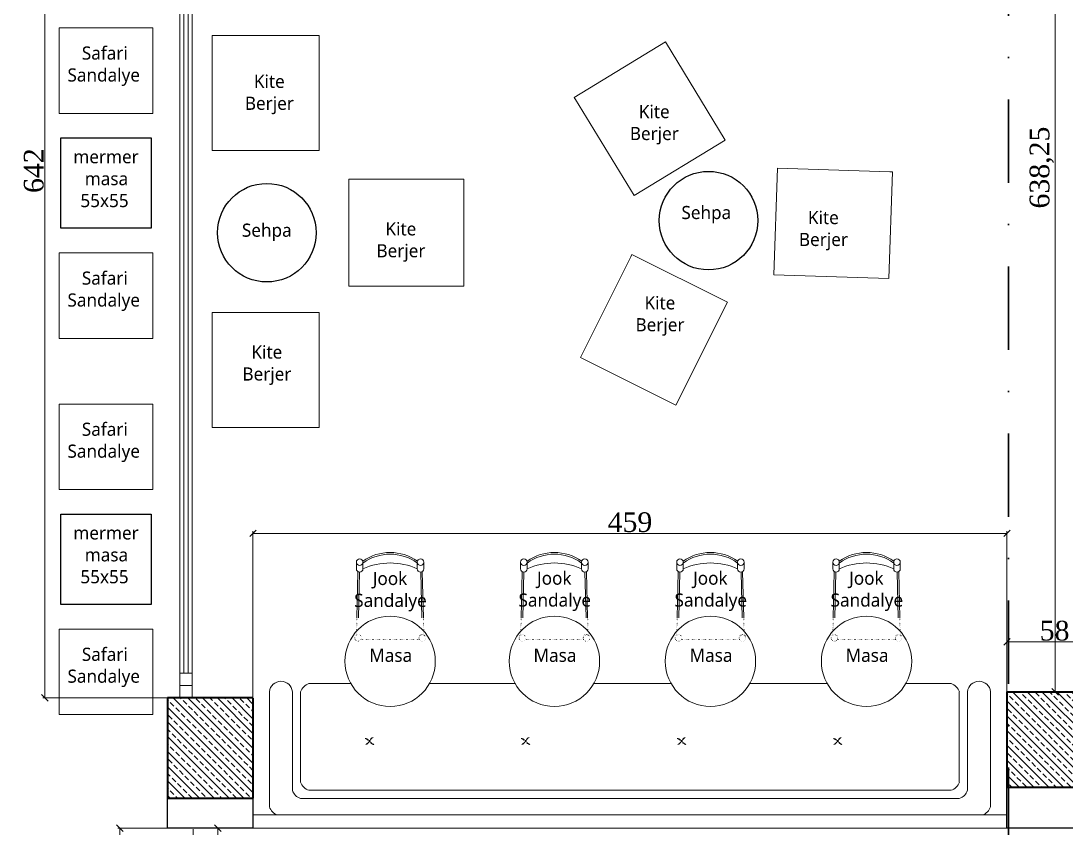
# Model space of a CAD drawing. Header units: millimetres. Extents: x 61675 to 66977, y 9453 to 12371.
# Drawn here: x 62387 to 63023, y 10654 to 11145 of the extents above; entities that cross this region are included whole.
import ezdxf

# ---------------------------------------------------------------- set-up
doc = ezdxf.new("R2010")
doc.units = ezdxf.units.MM
doc.header["$LTSCALE"] = 2
doc.header["$PDMODE"] = 2
doc.linetypes.add('DASHDOTX2', pattern=[50.8, 25.4, -12.7, 0, -12.7])
doc.linetypes.add('DOT', pattern=[6.35, 0, -6.35])
doc.layers.get('0').update_dxf_attribs({"lineweight": 20})
for name, color, linetype, lineweight in [('KOLON', 150, 'Continuous', 40), ('SIVA', 4, 'Continuous', 15), ('t_alçıpan', 219, 'Continuous', 25), ('t_demir', 103, 'Continuous', 20), ('t_kesitçizgisi', 7, 'DASHDOTX2', 30), ('t_olcu', 252, 'Continuous', 20), ('t_tarama', 253, 'Continuous', 5), ('t_tefris', 44, 'Continuous', 25), ('t_tefrişoturum', 25, 'Continuous', 15), ('t_yazı', 7, 'Continuous', 25), ('TEFRİŞ', 6, 'Continuous', 20)]:
    doc.layers.add(name, color=color, linetype=linetype, lineweight=lineweight)
doc.styles.get("Standard").update_dxf_attribs({"font": 'times.ttf', "height": 12})
doc.dimstyles.new('olcu50', dxfattribs={"dimtxt": 13, "dimasz": 4, "dimexe": 1.25, "dimexo": 0.625, "dimtad": 1, "dimtxsty": 'Standard', "dimblk": 'OBLIQUE', "dimcen": 2.5, "dimclrd": 256, "dimclre": 256, "dimclrt": 7, "dimadec": 0, "dimazin": 0, "dimtfac": 1, "dimtmove": 0, "dimatfit": 3, "dimldrblk": 'OBLIQUE', "dimfxl": 1, "dimlwd": -1, "dimlwe": -1, "dimarcsym": 0})

# ---------------------------------------------------------------- blocks, each defined once
blk = doc.blocks.new('HSAN')
at = {"layer": 't_tefrişoturum'}
for p, q in [((-22.5, 47.14), (-22.5, 43.03)), ((-18.5, 47.14), (-18.5, 43.03)), ((14.6, 47.14), (14.6, 43.03)), ((18.6, 47.14), (18.6, 43.03)), ((-22.19, 13.17), (-21.54, 41.32)), ((-21.19, 13.17), (-20.55, 41.03)), ((16.65, 41.03), (17.3, 13.17)), ((17.65, 41.32), (18.3, 13.17))]:
    blk.add_line(p, q, dxfattribs=at)
at = {"layer": 't_tefrişoturum', "color": 252, "linetype": 'DOT', "ltscale": 0.06}
for p, q in [((-22.46, 2.76), (-22.19, 13.17)), ((18.3, 13.17), (18.56, 2.76)), ((15.87, 0), (-19.77, 0))]:
    blk.add_line(p, q, dxfattribs=at)
at = {"layer": 't_tefrişoturum'}
for centre in [(-20.5, 47.14), (16.6, 47.14)]:
    blk.add_circle(centre, 2, dxfattribs=at)
at = {"layer": 't_tefrişoturum', "color": 252, "linetype": 'DOT', "ltscale": 0.06}
for centre in [(-21.5, 1), (17.6, 1)]:
    blk.add_circle(centre, 2, dxfattribs=at)
at = {"layer": 't_tefrişoturum'}
for centre, radius, start, end in [((-1.95, 24.33), 28.67, 54.55813, 125.44187), ((-1.95, 24.14), 27.86, 53.5535, 126.4465), ((-1.95, 6.18), 40.42, 65.83773, 114.16227), ((-20.5, 43.03), 2, 180, 0), ((16.6, 43.03), 2, 180, 0)]:
    blk.add_arc(centre, radius, start, end, dxfattribs=at)
blk = doc.blocks.new('sedir')
at = {"layer": 't_tefrişoturum', "linetype": 'Continuous'}
for p, q in [((48.48, 80), (74.04, 80)), ((121.92, 80), (174.04, 80)), ((221.92, 80), (269.04, 80)), ((316.92, 80), (364.04, 80)), ((411.92, 80), (439.48, 80)), ((24.48, 75), (24.48, 5)), ((38.48, 75), (38.48, 15)), ((43.48, 75), (43.48, 20)), ((444.48, 75), (444.48, 20)), ((449.48, 75), (449.48, 15)), ((463.48, 75), (463.48, 5)), ((48.48, 15), (439.48, 15)), ((43.48, 10), (444.48, 10)), ((29.48, 0), (458.48, 0))]:
    blk.add_line(p, q, dxfattribs=at)
at = {"layer": 't_tefrişoturum', "linetype": 'Continuous', "extrusion": (0, 0, -1)}
for points in [[(-84.66, 45.52), (-84.56, 45.71), (-84.4, 45.86), (-84.19, 46.07), (-83.96, 46.16), (-83.68, 46.33), (-83.39, 46.43), (-83.1, 46.53), (-82.81, 46.58), (-83.04, 46.54), (-83.33, 46.44), (-83.55, 46.28), (-83.77, 46.13), (-83.99, 45.98), (-84.21, 45.82), (-84.43, 45.67), (-84.66, 45.52)], [(-85.49, 44.55), (-85.49, 44.55), (-85.55, 44.6), (-85.68, 44.64), (-85.77, 44.81), (-85.85, 44.98), (-85.82, 45.17), (-85.78, 45.3), (-85.67, 45.37), (-85.61, 45.38), (-85.43, 45.41), (-85.24, 45.37), (-85.17, 45.26), (-85.08, 45.09), (-85.11, 44.9), (-85.15, 44.72), (-85.32, 44.63), (-85.49, 44.55)], [(-85.97, 45.81), (-85.97, 45.81), (-86.27, 46.19), (-86.69, 46.56), (-87.1, 46.92), (-87.57, 47.22), (-87.12, 47.04), (-86.72, 46.8), (-86.3, 46.37), (-85.97, 45.81)], [(-179.66, 45.52), (-179.56, 45.71), (-179.4, 45.86), (-179.19, 46.07), (-178.96, 46.16), (-178.68, 46.33), (-178.39, 46.43), (-178.1, 46.53), (-177.81, 46.58), (-178.04, 46.54), (-178.33, 46.44), (-178.55, 46.28), (-178.77, 46.13), (-178.99, 45.98), (-179.21, 45.82), (-179.43, 45.67), (-179.66, 45.52)], [(-180.49, 44.55), (-180.49, 44.55), (-180.55, 44.6), (-180.68, 44.64), (-180.77, 44.81), (-180.85, 44.98), (-180.82, 45.17), (-180.78, 45.3), (-180.67, 45.37), (-180.61, 45.38), (-180.43, 45.41), (-180.24, 45.37), (-180.17, 45.26), (-180.08, 45.09), (-180.11, 44.9), (-180.15, 44.72), (-180.32, 44.63), (-180.49, 44.55)], [(-180.97, 45.81), (-180.97, 45.81), (-181.27, 46.19), (-181.69, 46.56), (-182.1, 46.92), (-182.57, 47.22), (-182.12, 47.04), (-181.72, 46.8), (-181.3, 46.37), (-180.97, 45.81)], [(-274.66, 45.52), (-274.56, 45.71), (-274.4, 45.86), (-274.19, 46.07), (-273.96, 46.16), (-273.68, 46.33), (-273.39, 46.43), (-273.1, 46.53), (-272.81, 46.58), (-273.04, 46.54), (-273.33, 46.44), (-273.55, 46.28), (-273.77, 46.13), (-273.99, 45.98), (-274.21, 45.82), (-274.43, 45.67), (-274.66, 45.52)], [(-275.49, 44.55), (-275.49, 44.55), (-275.55, 44.6), (-275.68, 44.64), (-275.77, 44.81), (-275.85, 44.98), (-275.82, 45.17), (-275.78, 45.3), (-275.67, 45.37), (-275.61, 45.38), (-275.43, 45.41), (-275.24, 45.37), (-275.17, 45.26), (-275.08, 45.09), (-275.11, 44.9), (-275.15, 44.72), (-275.32, 44.63), (-275.49, 44.55)], [(-275.97, 45.81), (-275.97, 45.81), (-276.27, 46.19), (-276.69, 46.56), (-277.1, 46.92), (-277.57, 47.22), (-277.12, 47.04), (-276.72, 46.8), (-276.3, 46.37), (-275.97, 45.81)], [(-369.66, 45.52), (-369.56, 45.71), (-369.4, 45.86), (-369.19, 46.07), (-368.96, 46.16), (-368.68, 46.33), (-368.39, 46.43), (-368.1, 46.53), (-367.81, 46.58), (-368.04, 46.54), (-368.33, 46.44), (-368.55, 46.28), (-368.77, 46.13), (-368.99, 45.98), (-369.21, 45.82), (-369.43, 45.67), (-369.66, 45.52)], [(-370.49, 44.55), (-370.49, 44.55), (-370.55, 44.6), (-370.68, 44.64), (-370.77, 44.81), (-370.85, 44.98), (-370.82, 45.17), (-370.78, 45.3), (-370.67, 45.37), (-370.61, 45.38), (-370.43, 45.41), (-370.24, 45.37), (-370.17, 45.26), (-370.08, 45.09), (-370.11, 44.9), (-370.15, 44.72), (-370.32, 44.63), (-370.49, 44.55)], [(-370.97, 45.81), (-370.97, 45.81), (-371.27, 46.19), (-371.69, 46.56), (-372.1, 46.92), (-372.57, 47.22), (-372.12, 47.04), (-371.72, 46.8), (-371.3, 46.37), (-370.97, 45.81)], [(-84.96, 44.26), (-84.96, 44.26), (-84.53, 43.84), (-84.05, 43.42), (-83.58, 43.12), (-83.13, 42.94), (-83.7, 43.11), (-84.17, 43.4), (-84.59, 43.83), (-84.96, 44.26)], [(-86.1, 44.15), (-86.25, 43.95), (-86.46, 43.74), (-86.68, 43.58), (-86.9, 43.43), (-87.13, 43.28), (-87.41, 43.12), (-87.74, 42.95), (-88.03, 42.84), (-87.75, 43), (-87.41, 43.18), (-87.13, 43.34), (-86.91, 43.49), (-86.69, 43.65), (-86.48, 43.86), (-86.26, 44.01), (-86.1, 44.15)], [(-179.96, 44.26), (-179.96, 44.26), (-179.53, 43.84), (-179.05, 43.42), (-178.58, 43.12), (-178.13, 42.94), (-178.7, 43.11), (-179.17, 43.4), (-179.59, 43.83), (-179.96, 44.26)], [(-181.1, 44.15), (-181.25, 43.95), (-181.46, 43.74), (-181.68, 43.58), (-181.9, 43.43), (-182.13, 43.28), (-182.41, 43.12), (-182.74, 42.95), (-183.03, 42.84), (-182.75, 43), (-182.41, 43.18), (-182.13, 43.34), (-181.91, 43.49), (-181.69, 43.65), (-181.48, 43.86), (-181.26, 44.01), (-181.1, 44.15)], [(-274.96, 44.26), (-274.96, 44.26), (-274.53, 43.84), (-274.05, 43.42), (-273.58, 43.12), (-273.13, 42.94), (-273.7, 43.11), (-274.17, 43.4), (-274.59, 43.83), (-274.96, 44.26)], [(-276.1, 44.15), (-276.25, 43.95), (-276.46, 43.74), (-276.68, 43.58), (-276.9, 43.43), (-277.13, 43.28), (-277.41, 43.12), (-277.74, 42.95), (-278.03, 42.84), (-277.75, 43), (-277.41, 43.18), (-277.13, 43.34), (-276.91, 43.49), (-276.69, 43.65), (-276.48, 43.86), (-276.26, 44.01), (-276.1, 44.15)], [(-369.96, 44.26), (-369.96, 44.26), (-369.53, 43.84), (-369.05, 43.42), (-368.58, 43.12), (-368.13, 42.94), (-368.7, 43.11), (-369.17, 43.4), (-369.59, 43.83), (-369.96, 44.26)], [(-371.1, 44.15), (-371.25, 43.95), (-371.46, 43.74), (-371.68, 43.58), (-371.9, 43.43), (-372.13, 43.28), (-372.41, 43.12), (-372.74, 42.95), (-373.03, 42.84), (-372.75, 43), (-372.41, 43.18), (-372.13, 43.34), (-371.91, 43.49), (-371.69, 43.65), (-371.48, 43.86), (-371.26, 44.01), (-371.1, 44.15)]]:
    blk.add_lwpolyline(points, dxfattribs=at)
at = {"layer": 't_tefrişoturum', "linetype": 'Continuous'}
for centre in [(97.98, 93.54), (197.98, 93.54), (292.98, 93.54), (387.98, 93.54)]:
    blk.add_circle(centre, 27.5, dxfattribs=at)
for centre, radius, start, end in [((31.48, 74.34), 7.03, 5.38848, 174.61152), ((51.04, 72.44), 7.99, 108.72066, 161.27934), ((436.92, 72.44), 7.99, 18.72066, 71.27934), ((456.48, 74.34), 7.03, 5.38848, 174.61152), ((51.04, 22.56), 7.99, 198.72066, 251.27934), ((436.92, 22.56), 7.99, 288.72066, 341.27934), ((46.04, 17.56), 7.99, 198.72066, 251.27934), ((441.92, 17.56), 7.99, 288.72066, 341.27934), ((32.04, 7.56), 7.99, 198.72066, 251.27934), ((455.92, 7.56), 7.99, 288.72066, 341.27934)]:
    blk.add_arc(centre, radius, start, end, dxfattribs=at)
at = {"layer": 't_tefrişoturum', "extrusion": (0, 0, -1)}
for p in [(-96.03, 106.79), (-196.03, 106.79), (-291.03, 106.79), (-386.03, 106.79)]:
    blk.add_blockref('HSAN', p, dxfattribs=at)
blk = doc.blocks.new('_Oblique')
at = {"color": 0, "linetype": 'ByBlock', "lineweight": -2}
blk.add_line((-0.5, -0.5), (0.5, 0.5), dxfattribs=at)
blk = doc.blocks.new('*D2385')
at = {"layer": 'DEFPOINTS', "color": 0, "transparency": 16777216}
for p in [(62491.2, 10653.66), (62506.76, 10653.66), (62491.2, 10173.91)]:
    blk.add_point(p, dxfattribs=at)
at = {"layer": 't_olcu', "transparency": 16777216}
for p, q in [((62491.83, 10653.66), (62508.01, 10653.66)), ((62506.76, 10173.91), (62506.76, 10653.66)), ((62491.83, 10173.91), (62508.01, 10173.91))]:
    blk.add_line(p, q, dxfattribs=at)
at = {"layer": 't_olcu', "transparency": 16777216, "xscale": 4, "yscale": 4, "zscale": 4}
for p, rotation in [((62506.76, 10653.66), 90), ((62506.76, 10173.91), 270)]:
    blk.add_blockref('_Oblique', p, dxfattribs=dict(at, rotation=rotation))
at = {"layer": 't_olcu', "color": 7, "transparency": 16777216, "insert": (62498.66, 10413.79), "char_height": 12, "attachment_point": 5, "rotation": 90}
blk.add_mtext('479,75', dxfattribs=at)
blk = doc.blocks.new('*D2386')
at = {"layer": 'DEFPOINTS', "color": 0, "transparency": 16777216}
for p in [(62491.83, 10653.66), (63045.2, 10653.66), (63045.2, 10576.44)]:
    blk.add_point(p, dxfattribs=at)
at = {"layer": 't_olcu', "transparency": 16777216}
for p, q in [((62491.83, 10653.04), (62491.83, 10575.19)), ((63045.2, 10653.04), (63045.2, 10575.19)), ((62491.83, 10576.44), (63045.2, 10576.44))]:
    blk.add_line(p, q, dxfattribs=at)
at = {"layer": 't_olcu', "transparency": 16777216, "xscale": 4, "yscale": 4, "zscale": 4, "rotation": 180}
blk.add_blockref('_Oblique', (62491.83, 10576.44), dxfattribs=at)
at = {"layer": 't_olcu', "transparency": 16777216, "xscale": 4, "yscale": 4, "zscale": 4}
blk.add_blockref('_Oblique', (63045.2, 10576.44), dxfattribs=at)
at = {"layer": 't_olcu', "color": 7, "transparency": 16777216, "insert": (62768.52, 10584.54), "char_height": 12, "attachment_point": 5}
blk.add_mtext('553,38', dxfattribs=at)
blk = doc.blocks.new('*D2390')
at = {"layer": 'DEFPOINTS', "color": 0, "transparency": 16777216}
for p in [(63016.2, 11374.91), (63016.51, 11374.91), (63016.2, 10736.66)]:
    blk.add_point(p, dxfattribs=at)
at = {"layer": 't_olcu', "transparency": 16777216}
for p, q in [((63016.51, 10736.66), (63016.51, 11374.91)), ((63016.83, 11374.91), (63017.76, 11374.91)), ((63016.83, 10736.66), (63017.76, 10736.66))]:
    blk.add_line(p, q, dxfattribs=at)
at = {"layer": 't_olcu', "transparency": 16777216, "xscale": 4, "yscale": 4, "zscale": 4}
for p, rotation in [((63016.51, 11374.91), 90), ((63016.51, 10736.66), 270)]:
    blk.add_blockref('_Oblique', p, dxfattribs=dict(at, rotation=rotation))
at = {"layer": 't_olcu', "color": 7, "transparency": 16777216, "insert": (63008.41, 11055.79), "char_height": 12, "attachment_point": 5, "rotation": 90}
blk.add_mtext('638,25', dxfattribs=at)
blk = doc.blocks.new('*D2391')
at = {"layer": 'DEFPOINTS', "color": 0, "transparency": 16777216}
for p in [(63045.2, 10767.04), (62987.2, 10736.66), (63045.2, 10736.66)]:
    blk.add_point(p, dxfattribs=at)
at = {"layer": 't_olcu', "transparency": 16777216}
for p, q in [((62987.2, 10737.29), (62987.2, 10768.29)), ((62987.2, 10767.04), (63045.2, 10767.04)), ((63045.2, 10737.29), (63045.2, 10768.29))]:
    blk.add_line(p, q, dxfattribs=at)
at = {"layer": 't_olcu', "transparency": 16777216, "xscale": 4, "yscale": 4, "zscale": 4, "rotation": 180}
blk.add_blockref('_Oblique', (62987.2, 10767.04), dxfattribs=at)
at = {"layer": 't_olcu', "transparency": 16777216, "xscale": 4, "yscale": 4, "zscale": 4}
blk.add_blockref('_Oblique', (63045.2, 10767.04), dxfattribs=at)
at = {"layer": 't_olcu', "color": 7, "transparency": 16777216, "insert": (63016.2, 10773.77), "char_height": 12, "attachment_point": 5}
blk.add_mtext('58', dxfattribs=at)
blk = doc.blocks.new('*D2392')
at = {"layer": 'DEFPOINTS', "color": 0, "transparency": 16777216}
for p in [(62987.2, 10833.09), (62528.2, 10732.91), (62987.2, 10732.91)]:
    blk.add_point(p, dxfattribs=at)
at = {"layer": 't_olcu', "transparency": 16777216}
for p, q in [((62528.2, 10733.54), (62528.2, 10834.34)), ((62528.2, 10833.09), (62987.2, 10833.09)), ((62987.2, 10733.54), (62987.2, 10834.34))]:
    blk.add_line(p, q, dxfattribs=at)
at = {"layer": 't_olcu', "transparency": 16777216, "xscale": 4, "yscale": 4, "zscale": 4, "rotation": 180}
blk.add_blockref('_Oblique', (62528.2, 10833.09), dxfattribs=at)
at = {"layer": 't_olcu', "transparency": 16777216, "xscale": 4, "yscale": 4, "zscale": 4}
blk.add_blockref('_Oblique', (62987.2, 10833.09), dxfattribs=at)
at = {"layer": 't_olcu', "color": 7, "transparency": 16777216, "insert": (62757.7, 10839.84), "char_height": 12, "attachment_point": 5}
blk.add_mtext('459', dxfattribs=at)
blk = doc.blocks.new('*D2426')
at = {"layer": 'DEFPOINTS', "color": 0, "transparency": 16777216}
for p in [(62447.19, 10653.66), (62483.7, 10653.66), (62483.7, 10531.91)]:
    blk.add_point(p, dxfattribs=at)
at = {"layer": 't_olcu', "transparency": 16777216}
for p, q in [((62483.08, 10653.66), (62445.94, 10653.66)), ((62447.19, 10531.91), (62447.19, 10653.66)), ((62483.08, 10531.91), (62445.94, 10531.91))]:
    blk.add_line(p, q, dxfattribs=at)
at = {"layer": 't_olcu', "transparency": 16777216, "xscale": 4, "yscale": 4, "zscale": 4}
for p, rotation in [((62447.19, 10653.66), 90), ((62447.19, 10531.91), 270)]:
    blk.add_blockref('_Oblique', p, dxfattribs=dict(at, rotation=rotation))
at = {"layer": 't_olcu', "color": 7, "transparency": 16777216, "insert": (62439.09, 10592.79), "char_height": 12, "attachment_point": 5, "rotation": 90}
blk.add_mtext('121,75', dxfattribs=at)
blk = doc.blocks.new('*D2427')
at = {"layer": 'DEFPOINTS', "color": 0, "transparency": 16777216}
for p in [(62401.52, 11374.91), (62483.7, 11374.91), (62483.7, 10732.91)]:
    blk.add_point(p, dxfattribs=at)
at = {"layer": 't_olcu', "transparency": 16777216}
for p, q in [((62483.08, 11374.91), (62400.27, 11374.91)), ((62401.52, 10732.91), (62401.52, 11374.91)), ((62483.08, 10732.91), (62400.27, 10732.91))]:
    blk.add_line(p, q, dxfattribs=at)
at = {"layer": 't_olcu', "transparency": 16777216, "xscale": 4, "yscale": 4, "zscale": 4}
for p, rotation in [((62401.52, 11374.91), 90), ((62401.52, 10732.91), 270)]:
    blk.add_blockref('_Oblique', p, dxfattribs=dict(at, rotation=rotation))
at = {"layer": 't_olcu', "color": 7, "transparency": 16777216, "insert": (62394.79, 11053.91), "char_height": 12, "attachment_point": 5, "rotation": 90}
blk.add_mtext('642', dxfattribs=at)

msp = doc.modelspace()

# ---------------------------------------------------------------- hatches: boundary and pattern name
at = {"layer": 't_tarama'}
h = msp.add_hatch(dxfattribs=at)
h.set_pattern_fill('ANSI33', color=256, angle=-90)
h.set_pattern_definition([(315, (80494.7046, 44644.477), (4.4901281, 4.4901281), []), (315, (80494.7046, 44639.987), (4.4901281, 4.4901281), [3.175, -1.5875])])
h.paths.add_polyline_path([(63045.205, 10736.661), (63045.205, 10678.661), (62987.205, 10678.661), (62987.205, 10736.661)])
h = msp.add_hatch(dxfattribs=at)
h.set_pattern_fill('ANSI33', color=256, angle=-90)
h.set_pattern_definition([(315, (79983.7046, 44640.727), (4.4901281, 4.4901281), []), (315, (79983.7046, 44636.237), (4.4901281, 4.4901281), [3.175, -1.5875])])
h.paths.add_polyline_path([(62528.205, 10732.911), (62528.205, 10671.911), (62476.205, 10671.911), (62476.205, 10732.911)])

# ---------------------------------------------------------------- linework, layer by layer
at = {"layer": 'KOLON'}
for p, q in [((62987.205, 10736.661), (62987.205, 10678.661)), ((62987.205, 10736.661), (63045.205, 10736.661)), ((62476.205, 10732.911), (62476.205, 10671.911)), ((62528.205, 10732.911), (62476.205, 10732.911)), ((62528.205, 10732.911), (62528.205, 10671.911)), ((62987.205, 10678.661), (63045.205, 10678.661)), ((62476.205, 10671.911), (62528.205, 10671.911))]:
    msp.add_line(p, q, dxfattribs=at)
at = {"layer": 'SIVA'}
for p, q in [((62483.705, 11374.911), (62483.705, 10732.911)), ((62491.205, 11374.911), (62491.205, 10732.911)), ((62483.705, 10747.911), (62491.205, 10747.911)), ((62483.705, 10740.411), (62491.205, 10740.411)), ((62483.705, 10732.911), (62491.205, 10732.911))]:
    msp.add_line(p, q, dxfattribs=at)
at = {"layer": 't_alçıpan', "ltscale": 0.5}
for p, q in [((62987.205, 10653.661), (62987.205, 10678.661)), ((62476.205, 10653.661), (62476.205, 10671.911)), ((62528.205, 10671.911), (62528.205, 10653.661)), ((62528.205, 10671.911), (62528.205, 10671.911)), ((62528.205, 10653.661), (62476.205, 10653.661)), ((63045.205, 10653.661), (62987.205, 10653.661))]:
    msp.add_line(p, q, dxfattribs=at)
at = {"layer": 't_demir', "ltscale": 0.5}
msp.add_lwpolyline([(62987.205, 10653.661), (62528.205, 10653.661), (62528.205, 10661.661), (62987.205, 10661.661), (62987.205, 10653.661)], close=True, dxfattribs=at)
at = {"layer": 't_kesitçizgisi', "extrusion": (2.38605e-07, 1.7622e-08, 1)}
msp.add_line((62988.069, 11504.108, 0), (62988.069, 10020.623, 0), dxfattribs=at)
at = {"layer": 't_tefris', "linetype": 'Continuous'}
for points in [[(62466.244, 11018.788), (62411.244, 11018.788), (62411.244, 11073.788), (62466.244, 11073.788), (62466.244, 11018.788)], [(62466.244, 10789.779), (62411.244, 10789.779), (62411.244, 10844.779), (62466.244, 10844.779), (62466.244, 10789.779)]]:
    msp.add_lwpolyline(points, dxfattribs=at)
for centre in [(62805.552, 11023.483), (62536.644, 11016.13)]:
    msp.add_circle(centre, 30, dxfattribs=at)
at = {"layer": 't_tefrişoturum'}
for points in [[(62467.244, 11088.788), (62410.244, 11088.788), (62410.244, 11140.788), (62467.244, 11140.788), (62467.244, 11088.788)], [(62503.394, 11136.13), (62568.394, 11136.13), (62568.394, 11066.13), (62503.394, 11066.13), (62503.394, 11134.63)], [(62723.818, 11098.531), (62779.359, 11132.298), (62815.724, 11072.485), (62760.184, 11038.718), (62724.598, 11097.249)], [(62917.435, 11053.183), (62915.307, 10988.218), (62845.345, 10990.51), (62847.473, 11055.475), (62915.936, 11053.232)], [(62586.644, 10983.63), (62586.644, 11048.63), (62656.644, 11048.63), (62656.644, 10983.63), (62588.144, 10983.63)], [(62467.244, 10951.788), (62410.244, 10951.788), (62410.244, 11003.788), (62467.244, 11003.788), (62467.244, 10951.788)], [(62758.883, 11002.824), (62817.019, 10973.751), (62785.71, 10911.143), (62727.574, 10940.216), (62758.213, 11001.482)], [(62503.394, 10967.63), (62568.394, 10967.63), (62568.394, 10897.63), (62503.394, 10897.63), (62503.394, 10966.13)], [(62467.244, 10859.779), (62410.244, 10859.779), (62410.244, 10911.779), (62467.244, 10911.779), (62467.244, 10859.779)], [(62467.244, 10722.779), (62410.244, 10722.779), (62410.244, 10774.779), (62467.244, 10774.779), (62467.244, 10722.779)]]:
    msp.add_lwpolyline(points, close=True, dxfattribs=at)
at = {"layer": 'TEFRİŞ'}
for p, q in [((62486.205, 10747.911), (62486.205, 11359.911)), ((62488.705, 10747.911), (62488.705, 11359.911))]:
    msp.add_line(p, q, dxfattribs=at)

# ---------------------------------------------------------------- block references
at = {"layer": 't_alçıpan'}
msp.add_blockref('sedir', (62513.725, 10661.661), dxfattribs=at)

# ---------------------------------------------------------------- texts
at = {"layer": 't_yazı', "char_height": 8, "width": 43.28707, "attachment_point": 4}
for s, insert in [('\\pi7.45435;{\\fLucida Sans Unicode|b0|i0|c162|p34;Safari \\P\\pi-1.2889;Sandalye}', (62416.565, 11117.481)), ('\\pi12.17867;{\\fLucida Sans Unicode|b0|i0|c162|p34;Kite \\P\\pi6.7057;Berjer}', (62516.573, 11100.242)), ('\\pi12.17867;{\\fLucida Sans Unicode|b0|i0|c162|p34;Kite \\P\\pi6.7057;Berjer}', (62750.92, 11081.84)), ('\\pi1.25435;{\\fLucida Sans Unicode|b0|i0|c162|p34;mermer \\P\\pi8.2084;masa \\P\\pi5.57867;55x55}', (62417.565, 11048.981)), ('\\pi6.0084;{\\fLucida Sans Unicode|b0|i0|c162|p34;Sehpa}', (62783.024, 11027.075)), ('\\pi12.17867;{\\fLucida Sans Unicode|b0|i0|c162|p34;Kite \\P\\pi6.7057;Berjer}', (62853.874, 11017.346)), ('\\pi6.0084;{\\fLucida Sans Unicode|b0|i0|c162|p34;Sehpa}', (62515.466, 11016.323)), ('\\pi12.17867;{\\fLucida Sans Unicode|b0|i0|c162|p34;Kite \\P\\pi6.7057;Berjer}', (62596.673, 11010.466)), ('\\pi7.45435;{\\fLucida Sans Unicode|b0|i0|c162|p34;Safari \\P\\pi-1.2889;Sandalye}', (62416.565, 10980.481)), ('\\pi12.17867;{\\fLucida Sans Unicode|b0|i0|c162|p34;Kite \\P\\pi6.7057;Berjer}', (62754.376, 10965.426)), ('\\pi12.17867;{\\fLucida Sans Unicode|b0|i0|c162|p34;Kite \\P\\pi6.7057;Berjer}', (62515.081, 10935.457)), ('\\pi7.45435;{\\fLucida Sans Unicode|b0|i0|c162|p34;Safari \\P\\pi-1.2889;Sandalye}', (62416.565, 10888.472)), ('\\pi1.25435;{\\fLucida Sans Unicode|b0|i0|c162|p34;mermer \\P\\pi8.2084;masa \\P\\pi5.57867;55x55}', (62417.565, 10819.972)), ('\\pi9.99489;{\\fLucida Sans Unicode|b0|i0|c162|p34;Jook \\P\\pi-1.2889;Sandalye}', (62591.138, 10797.619)), ('\\pi9.99489;{\\fLucida Sans Unicode|b0|i0|c162|p34;Jook \\P\\pi-1.2889;Sandalye}', (62691.138, 10797.807)), ('\\pi9.99489;{\\fLucida Sans Unicode|b0|i0|c162|p34;Jook \\P\\pi-1.2889;Sandalye}', (62786.138, 10797.807)), ('\\pi9.99489;{\\fLucida Sans Unicode|b0|i0|c162|p34;Jook \\P\\pi-1.2889;Sandalye}', (62881.138, 10797.807)), ('\\pi7.45435;{\\fLucida Sans Unicode|b0|i0|c162|p34;Safari \\P\\pi-1.2889;Sandalye}', (62416.565, 10751.472)), ('\\pi8.59218;{\\fLucida Sans Unicode|b0|i0|c162|p34;Masa}', (62590.382, 10758.803)), ('\\pi8.59218;{\\fLucida Sans Unicode|b0|i0|c162|p34;Masa}', (62690.382, 10758.803)), ('\\pi8.59218;{\\fLucida Sans Unicode|b0|i0|c162|p34;Masa}', (62785.382, 10758.803)), ('\\pi8.59218;{\\fLucida Sans Unicode|b0|i0|c162|p34;Masa}', (62880.382, 10758.803))]:
    msp.add_mtext(s, dxfattribs=dict(at, insert=insert))

# ---------------------------------------------------------------- dimensions: what is measured, and where the dimension line sits
at = {"layer": 't_olcu'}
for base, p1, p2, picture, middle in [((62401.523, 11374.911), (62483.705, 10732.911), (62483.705, 11374.911), '*D2427', (62401.523, 11053.911)), ((62506.764, 10653.661), (62491.205, 10173.911), (62491.205, 10653.661), '*D2385', (62506.764, 10413.786))]:
    dim = msp.add_linear_dim(base=base, p1=p1, p2=p2, angle=90, dimstyle='olcu50', dxfattribs=at)
    dim.commit()
    dim.dimension.update_dxf_attribs({"geometry": picture, "text_midpoint": middle, "dimtype": 160})
for base, p1, p2, picture, middle in [((63016.511, 11374.911), (63016.205, 10736.661), (63016.205, 11374.911), '*D2390', (63008.41, 11055.786)), ((62447.187, 10653.661), (62483.705, 10531.911), (62483.705, 10653.661), '*D2426', (62439.087, 10592.786))]:
    dim = msp.add_linear_dim(base=base, p1=p1, p2=p2, angle=90, dimstyle='olcu50', dxfattribs=at)
    dim.commit()
    dim.dimension.update_dxf_attribs({"geometry": picture, "text_midpoint": middle})
for base, p1, p2, picture, middle in [((62987.205, 10833.089), (62528.205, 10732.911), (62987.205, 10732.911), '*D2392', (62757.705, 10839.835)), ((63045.205, 10767.04), (62987.205, 10736.661), (63045.205, 10736.661), '*D2391', (63016.205, 10773.769)), ((63045.204597921, 10576.442360899), (62491.829597921, 10653.66135548), (63045.204597921, 10653.66135548), '*D2386', (62768.517097921, 10584.542487071))]:
    dim = msp.add_linear_dim(base=base, p1=p1, p2=p2, dimstyle='olcu50', dxfattribs=at)
    dim.commit()
    dim.dimension.update_dxf_attribs({"geometry": picture, "text_midpoint": middle})

doc.saveas('drawing.dxf')
